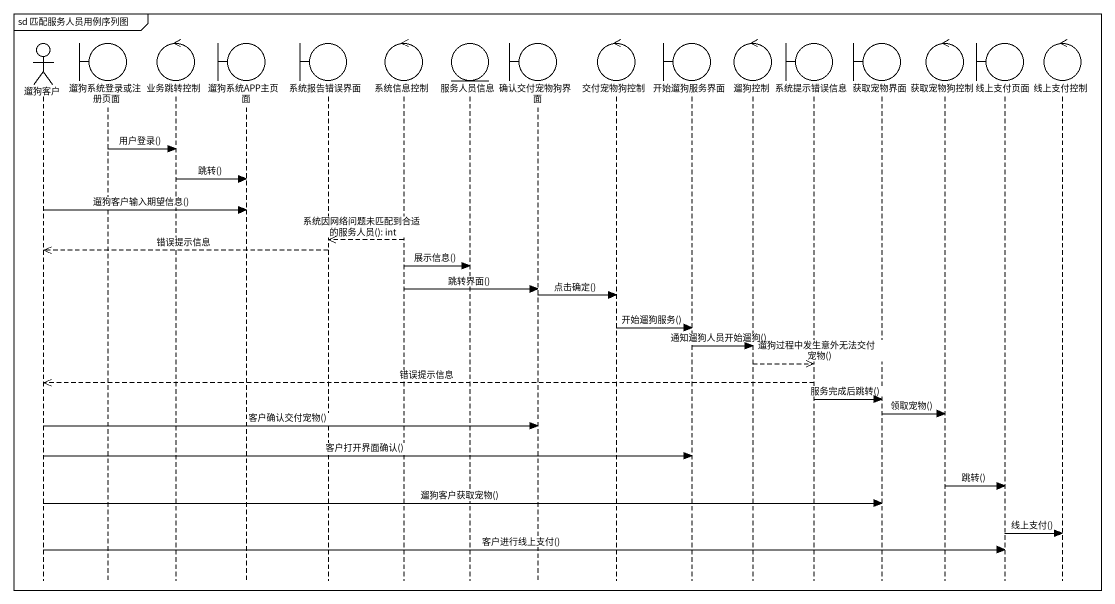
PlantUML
@startuml
mainframe sd 匹配服务人员用例序列图
hide footbox
actor 遛狗客户
boundary 遛狗系统登录或注册页面
control 业务跳转控制
boundary 遛狗系统APP主页面
boundary 系统报告错误界面
control 系统信息控制
entity 服务人员信息
boundary 确认交付宠物狗界面
control 交付宠物狗控制
boundary 开始遛狗服务界面
control 遛狗控制
boundary 系统提示错误信息
boundary 获取宠物界面
control 获取宠物狗控制
boundary 线上支付页面
control 线上支付控制

遛狗系统登录或注册页面 -> 业务跳转控制 : 用户登录()
业务跳转控制 -> 遛狗系统APP主页面 : 跳转()
遛狗客户 -> 遛狗系统APP主页面 : 遛狗客户输入期望信息()
系统信息控制 -->> 系统报告错误界面 : 系统因网络问题未匹配到合适的服务人员(): int
系统报告错误界面 -->> 遛狗客户 : 错误提示信息
系统信息控制 -> 服务人员信息 : 展示信息()
系统信息控制 -> 确认交付宠物狗界面 : 跳转界面()
确认交付宠物狗界面 -> 交付宠物狗控制 : 点击确定()
交付宠物狗控制 -> 开始遛狗服务界面 : 开始遛狗服务()
开始遛狗服务界面 -> 遛狗控制 : 通知遛狗人员开始遛狗()
遛狗控制 -->> 系统提示错误信息 : 遛狗过程中发生意外无法交付宠物()
系统提示错误信息 -->> 遛狗客户 : 错误提示信息
系统提示错误信息 -> 获取宠物界面 : 服务完成后跳转()
获取宠物界面 -> 获取宠物狗控制 : 领取宠物()
遛狗客户 -> 确认交付宠物狗界面 : 客户确认交付宠物()
遛狗客户 -> 开始遛狗服务界面 : 客户打开界面确认()
获取宠物狗控制 -> 线上支付页面 : 跳转()
遛狗客户 -> 获取宠物界面 : 遛狗客户获取宠物()
线上支付页面 -> 线上支付控制 : 线上支付()
遛狗客户 -> 线上支付页面 : 客户进行线上支付()
@enduml
